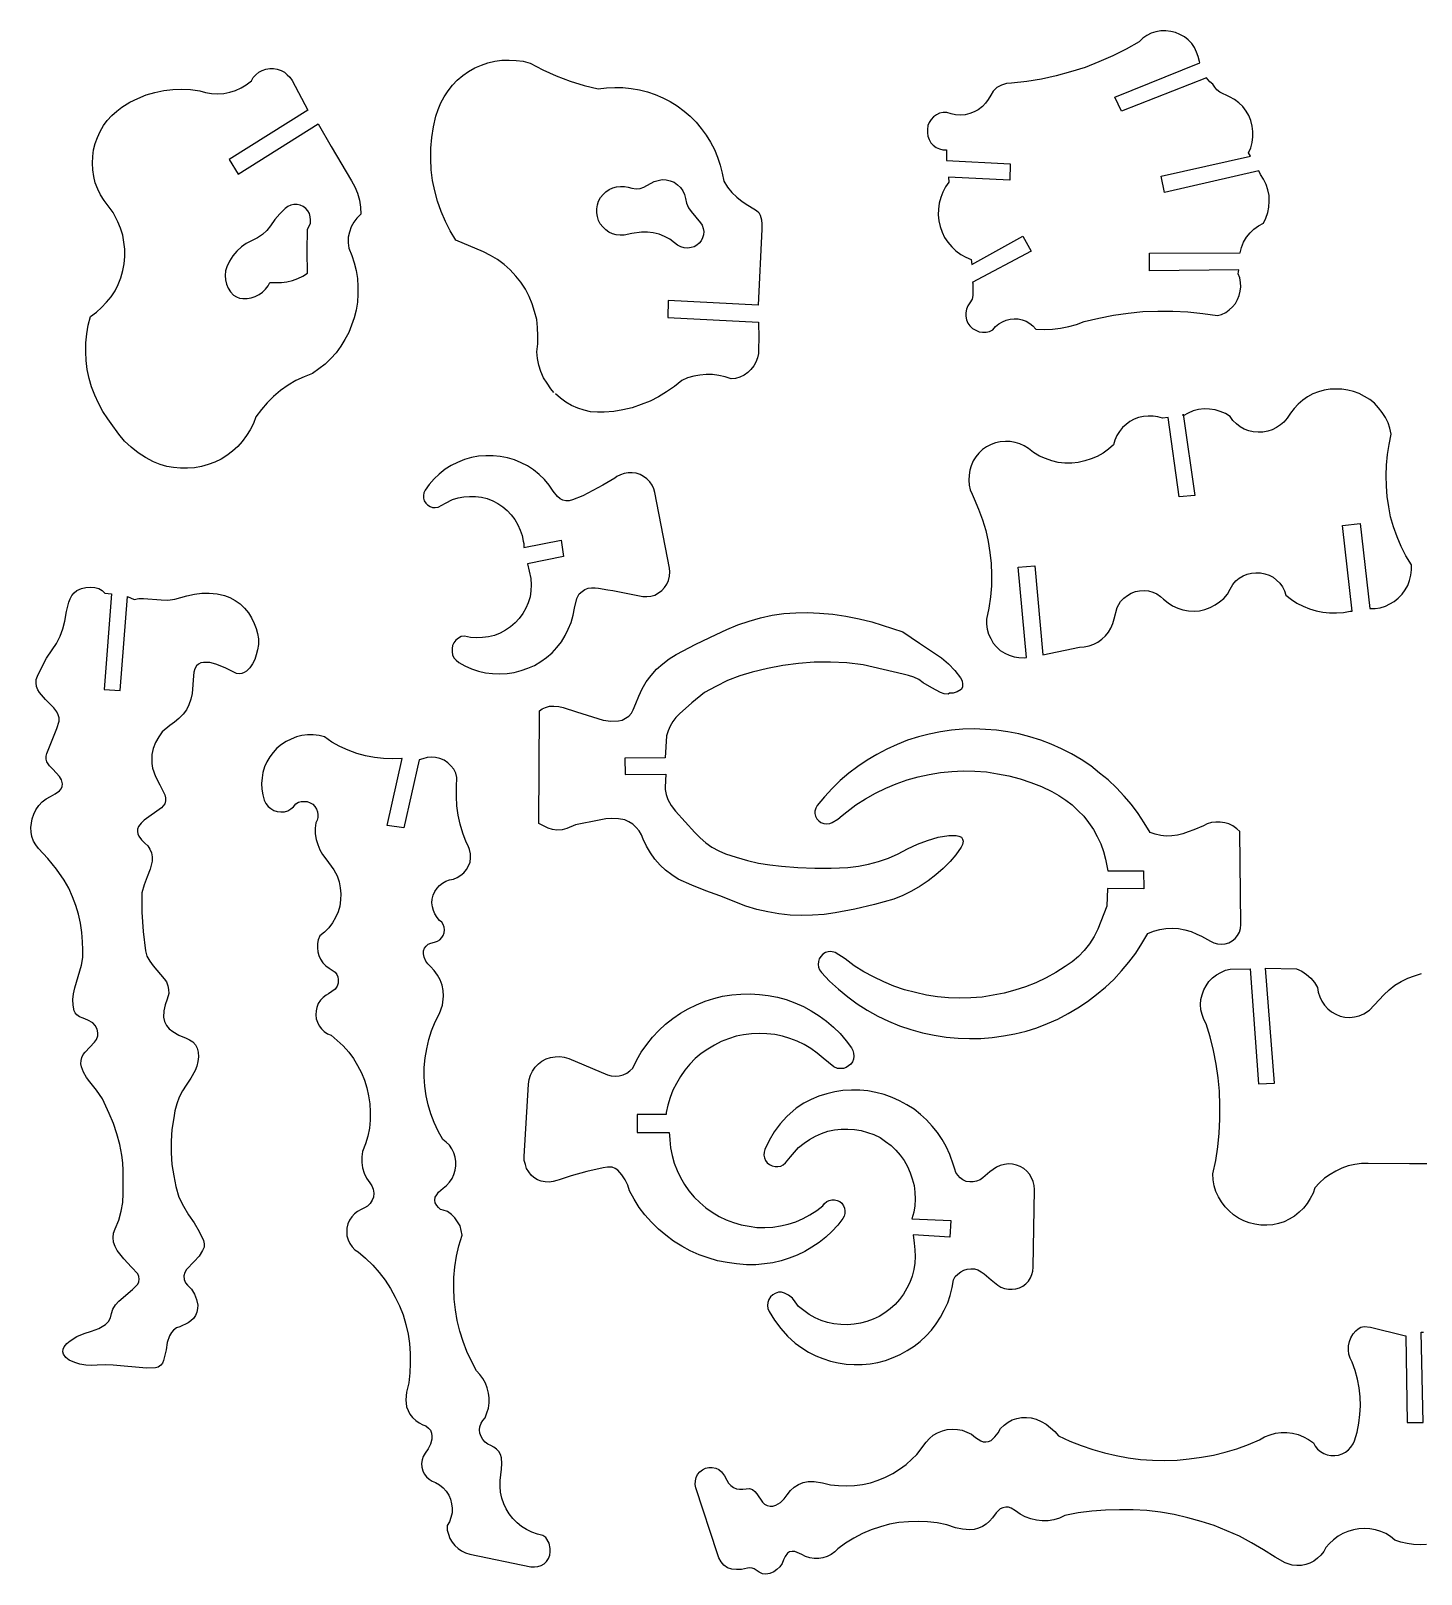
# Model space of a CAD drawing. Extents: x 0 to 500, y 0 to 298.
# Drawn here: x 0 to 267.5, y 0.6 to 297.5 of the extents above; entities that cross this region are included whole.
import ezdxf

# ---------------------------------------------------------------- set-up
doc = ezdxf.new("R2010")
doc.units = 0
doc.layers.get('0').update_dxf_attribs({"color": 1, "linetype": 'CONTINUOUS'})

msp = doc.modelspace()

# ---------------------------------------------------------------- linework, layer by layer
for points in [[(180.25, 241.28), (180.65, 240.75), (181.16, 240.28), (181.76, 239.91), (182.43, 239.64), (183.1, 239.54), (183.78, 239.54), (184.41, 239.71), (185.05, 240.01), (185.59, 240.65), (186.2, 241.15), (186.9, 241.55), (187.61, 241.86), (188.41, 242.06), (189.18, 242.12), (189.96, 242.09), (190.73, 241.92), (191.5, 241.65), (192.17, 241.25), (192.78, 240.75), (193.35, 240.14), (194.93, 240.08), (196.51, 240.11), (198.09, 240.31), (199.67, 240.65), (201.14, 241.05), (202.62, 241.59), (205.44, 242.26), (208.26, 242.83), (211.12, 243.23), (213.94, 243.5), (216.83, 243.6), (219.69, 243.6), (222.57, 243.47), (225.46, 243.17), (228.25, 242.73), (229.06, 242.96), (229.86, 243.33), (230.54, 243.84), (231.14, 244.41), (231.71, 245.08), (232.15, 245.82), (232.45, 246.59), (232.65, 247.43), (232.75, 248.27), (232.72, 249.14), (232.55, 249.98), (232.28, 250.76), (232.35, 251.56), (215.22, 251.36), (215.22, 254.72), (232.65, 254.79), (232.92, 255.86), (233.29, 256.87), (233.86, 257.81), (234.53, 258.65), (235.27, 259.39), (236.18, 260.03), (237.12, 260.53), (237.59, 261.51), (237.96, 262.58), (238.16, 263.62), (238.23, 264.73), (238.19, 265.87), (237.99, 266.91), (237.62, 267.96), (237.15, 269), (236.58, 269.9), (236.21, 270.58), (218.11, 266.41), (217.43, 269.57), (234.6, 273.4), (234.26, 274.07), (234.67, 275.04), (234.94, 276.05), (235.07, 277.13), (235.07, 278.13), (234.97, 279.21), (234.7, 280.25), (234.3, 281.22), (233.79, 282.1), (233.12, 282.97), (232.38, 283.68), (231.58, 284.31), (230.6, 284.85), (228.72, 285.73), (228.18, 286.16), (227.75, 286.67), (227.38, 287.24), (226.81, 287.71), (226.13, 288.48), (209.81, 282.1), (208.53, 284.78), (224.89, 291.34), (224.79, 291.64), (224.59, 292.58), (224.25, 293.45), (223.85, 294.29), (223.31, 295.06), (222.64, 295.77), (221.9, 296.34), (221.06, 296.81), (220.19, 297.18), (219.28, 297.42), (218.31, 297.52), (217.37, 297.52), (216.43, 297.35), (215.52, 297.05), (214.71, 296.64), (213.91, 296.1), (213.2, 295.43), (210.72, 294.02), (208.13, 292.71), (205.44, 291.57), (202.79, 290.5), (200.03, 289.62), (197.21, 288.85), (194.39, 288.24), (191.57, 287.77), (188.68, 287.47), (187.71, 287.37), (186.73, 287.04), (185.83, 286.6), (185.12, 285.93), (184.65, 285.12), (184.18, 284.31), (183.64, 283.58), (183.04, 282.94), (182.26, 282.33), (181.49, 281.93), (180.65, 281.59), (179.75, 281.39), (178.84, 281.32), (177.9, 281.36), (177.02, 281.53), (176.18, 281.83), (175.48, 281.83), (174.81, 281.66), (174.24, 281.36), (173.67, 280.96), (173.2, 280.45), (172.83, 279.88), (172.56, 279.28), (172.46, 278.57), (172.46, 277.9), (172.56, 277.23), (172.79, 276.62), (173.16, 275.98), (173.6, 275.51), (174.17, 275.11), (174.81, 274.81), (175.41, 274.64), (176.15, 274.61), (176.15, 272.59), (188.41, 271.95), (188.31, 268.8), (176.55, 269.4), (176.62, 268.43), (175.98, 267.52), (175.41, 266.51), (175.04, 265.44), (174.74, 264.36), (174.61, 263.22), (174.57, 262.11), (174.67, 260.97), (174.94, 259.86), (175.28, 258.79), (175.78, 257.78), (176.42, 256.84), (177.16, 256), (177.97, 255.22), (178.87, 254.52), (179.85, 253.98), (180.92, 253.51), (180.99, 252.6), (190.83, 258.01), (192.41, 255.12), (181.09, 249.08), (181.19, 249.04), (181.22, 246.63), (181.06, 245.89), (180.65, 245.18), (180.25, 244.64), (179.98, 243.97), (179.85, 243.3), (179.85, 242.63), (179.98, 241.92), (180.25, 241.28)], [(55.26, 279.65), (57.78, 275.24), (61.71, 268.69), (62.31, 267.49), (62.82, 266.28), (63.22, 264.93), (63.42, 263.59), (63.45, 262.28), (62.71, 261.51), (62.11, 260.7), (61.64, 259.79), (61.3, 258.79), (61.07, 257.81), (61.07, 256.77), (61.14, 255.73), (61.74, 254.32), (62.21, 252.87), (62.55, 251.4), (62.82, 249.88), (62.92, 248.37), (62.92, 246.86), (62.82, 245.32), (62.55, 243.8), (62.18, 242.33), (61.71, 240.91), (61.14, 239.47), (60.4, 238.16), (59.62, 236.85), (58.72, 235.61), (57.68, 234.5), (56.6, 233.42), (55.39, 232.48), (54.18, 231.58), (52.57, 230.97), (50.99, 230.23), (49.48, 229.33), (48, 228.32), (46.69, 227.21), (45.45, 225.97), (44.34, 224.66), (43.3, 223.25), (42.83, 222), (42.19, 220.76), (41.48, 219.65), (40.68, 218.54), (39.81, 217.57), (38.76, 216.66), (37.72, 215.86), (36.58, 215.15), (35.37, 214.55), (34.09, 214.08), (32.82, 213.71), (31.47, 213.47), (30.13, 213.37), (28.79, 213.37), (27.44, 213.5), (26.13, 213.74), (24.86, 214.11), (23.61, 214.61), (22.07, 215.42), (20.66, 216.33), (19.28, 217.43), (18.04, 218.61), (16.93, 219.92), (15.42, 222), (14.81, 222.91), (13.84, 224.32), (13.03, 225.87), (12.33, 227.41), (11.66, 229.02), (11.19, 230.67), (10.85, 232.35), (10.61, 234.1), (10.55, 235.78), (10.58, 237.49), (10.75, 239.24), (11.02, 240.91), (11.45, 242.59), (12.6, 243.4), (13.6, 244.27), (14.58, 245.32), (15.42, 246.36), (16.19, 247.53), (16.8, 248.74), (17.33, 250.02), (17.7, 251.4), (17.97, 252.71), (18.07, 254.12), (18.07, 255.49), (17.9, 256.84), (17.67, 258.21), (17.27, 259.56), (16.76, 260.8), (15.82, 262.55), (14.88, 263.86), (14.11, 264.87), (13.4, 265.97), (12.87, 267.08), (12.4, 268.29), (12.09, 269.5), (11.89, 270.78), (11.86, 272.05), (11.89, 273.33), (12.06, 274.61), (12.36, 275.82), (12.8, 277.03), (13.3, 278.17), (13.97, 279.28), (14.71, 280.28), (15.55, 281.26), (16.53, 282.1), (17.5, 282.84), (19.05, 283.78), (20.59, 284.52), (22.17, 285.19), (23.85, 285.69), (25.56, 286.06), (27.28, 286.26), (29.06, 286.3), (30.74, 286.23), (32.48, 285.99), (33.62, 285.66), (34.77, 285.46), (35.94, 285.42), (37.12, 285.49), (38.29, 285.73), (39.37, 286.06), (40.48, 286.57), (41.45, 287.14), (42.43, 287.91), (42.79, 288.55), (43.3, 289.08), (43.87, 289.55), (44.51, 289.89), (45.21, 290.13), (45.95, 290.26), (46.69, 290.26), (47.4, 290.13), (48.14, 289.92), (48.77, 289.59), (49.31, 289.08), (49.82, 288.58), (50.25, 287.98), (53.28, 282.23), (38.16, 272.76), (39.91, 269.97), (55.26, 279.65)], [(128.82, 260.6), (129.16, 260.13), (129.36, 259.52), (129.43, 258.92), (129.39, 258.28), (129.22, 257.71), (128.92, 257.14), (128.59, 256.67), (128.12, 256.27), (127.58, 256), (127.01, 255.83), (126.37, 255.73), (125.66, 255.8), (125.03, 256), (124.39, 256.3), (123.85, 256.74), (122.94, 257.44), (121.9, 257.98), (120.86, 258.38), (119.72, 258.68), (118.61, 258.79), (117.47, 258.79), (115.62, 258.52), (114.11, 258.21), (113.37, 258.21), (112.6, 258.28), (111.86, 258.48), (111.19, 258.82), (110.58, 259.22), (110.04, 259.79), (109.54, 260.4), (109.2, 261.04), (109, 261.81), (108.87, 262.51), (108.87, 263.29), (109, 264.03), (109.2, 264.76), (109.57, 265.44), (110.08, 266.04), (110.62, 266.58), (111.22, 266.98), (111.93, 267.32), (112.66, 267.52), (113.4, 267.59), (114.21, 267.59), (114.91, 267.42), (115.62, 267.25), (116.43, 267.15), (117.2, 267.22), (117.94, 267.45), (119.92, 268.53), (120.69, 268.76), (121.47, 268.9), (122.24, 268.86), (123.01, 268.69), (123.75, 268.39), (124.39, 267.92), (124.99, 267.38), (125.43, 266.75), (125.73, 266.04), (125.93, 265.27), (126.13, 264.36), (126.5, 263.49), (127.04, 262.75), (128.82, 260.6)], [(45.99, 249.14), (47.09, 249.08), (48.2, 249.08), (49.24, 249.25), (50.35, 249.48), (51.36, 249.85), (52.33, 250.32), (53.24, 250.89), (53.17, 255.16), (53.24, 259.39), (53.54, 259.96), (53.78, 260.53), (53.81, 261.14), (53.75, 261.77), (53.58, 262.38), (53.28, 262.88), (52.87, 263.35), (52.4, 263.76), (51.8, 263.99), (51.23, 264.13), (50.62, 264.13), (49.98, 263.99), (49.41, 263.76), (48.91, 263.35), (47.87, 262.35), (46.93, 261.2), (46.12, 259.99), (45.38, 259.09), (44.54, 258.32), (43.57, 257.68), (42.56, 257.17), (41.45, 256.64), (40.51, 255.96), (39.64, 255.12), (38.83, 254.22), (38.19, 253.24), (37.69, 252.13), (37.45, 251.33), (37.39, 250.45), (37.45, 249.65), (37.62, 248.81), (37.96, 248.04), (38.43, 247.33), (38.97, 246.69), (39.54, 246.32), (40.14, 246.09), (40.78, 246.02), (41.59, 246.02), (42.39, 246.16), (43.16, 246.39), (43.9, 246.79), (44.58, 247.26), (45.15, 247.8), (45.62, 248.47), (45.99, 249.14)], [(264.87, 190.83), (265.23, 191.8), (265.44, 192.78), (265.57, 193.82), (265.57, 194.79), (264.5, 196.51), (263.62, 198.32), (262.82, 200.17), (262.14, 202.08), (261.57, 204.03), (261.24, 205.95), (260.94, 207.93), (260.77, 209.94), (260.7, 211.96), (260.77, 213.97), (260.97, 215.99), (261.3, 217.97), (261.67, 219.95), (261.41, 221.1), (261.1, 222.14), (260.6, 223.15), (259.96, 224.12), (259.26, 225.03), (258.45, 225.87), (257.58, 226.57), (256.57, 227.18), (255.56, 227.75), (254.45, 228.15), (253.38, 228.42), (252.2, 228.59), (251.09, 228.62), (249.92, 228.59), (248.81, 228.39), (247.7, 228.08), (246.63, 227.68), (245.58, 227.11), (244.68, 226.47), (243.77, 225.73), (243, 224.89), (242.29, 223.99), (241.65, 223.01), (241.05, 222.27), (240.41, 221.7), (239.6, 221.2), (238.8, 220.76), (237.96, 220.49), (237.02, 220.32), (236.11, 220.29), (235.17, 220.36), (234.3, 220.56), (233.42, 220.89), (232.65, 221.36), (231.91, 221.9), (231.24, 222.54), (230.7, 223.31), (229.8, 223.88), (228.82, 224.29), (227.81, 224.59), (226.74, 224.76), (225.7, 224.79), (224.62, 224.69), (223.62, 224.42), (222.61, 223.99), (221.7, 223.48), (221.7, 223.75), (223.92, 208.16), (220.89, 207.89), (218.78, 223.11), (217.7, 222.98), (216.83, 223.25), (215.89, 223.41), (214.95, 223.41), (214.01, 223.35), (213.1, 223.11), (212.23, 222.81), (211.42, 222.37), (210.68, 221.8), (209.98, 221.2), (209.41, 220.42), (208.9, 219.65), (208.53, 218.78), (208.26, 217.87), (207.29, 217.07), (206.28, 216.26), (205.14, 215.65), (204, 215.18), (202.76, 214.78), (201.48, 214.51), (200.24, 214.38), (198.93, 214.38), (197.65, 214.51), (196.41, 214.81), (195.16, 215.22), (194.06, 215.72), (192.91, 216.39), (191.91, 217.17), (191.1, 217.67), (190.23, 218.07), (189.35, 218.34), (188.41, 218.51), (187.47, 218.54), (186.5, 218.48), (185.59, 218.27), (184.72, 217.94), (183.84, 217.5), (183.1, 216.96), (182.37, 216.29), (181.79, 215.55), (181.29, 214.78), (180.89, 213.87), (180.62, 213), (180.48, 212.03), (180.45, 211.09), (180.52, 210.11), (180.72, 209.24), (181.09, 208.37), (181.49, 207.49), (182.33, 205.51), (183.07, 203.46), (183.68, 201.38), (184.15, 199.3), (184.45, 197.18), (184.72, 195.03), (184.78, 192.91), (184.78, 190.76), (184.58, 188.61), (184.28, 186.46), (183.84, 184.35), (183.84, 183.41), (183.94, 182.43), (184.21, 181.46), (184.65, 180.62), (185.15, 179.75), (185.76, 179.01), (186.5, 178.33), (187.34, 177.8), (188.21, 177.39), (189.15, 177.09), (190.06, 176.96), (191.07, 176.92), (191.54, 176.96), (189.96, 194.36), (193.11, 194.63), (194.66, 177.46), (201.75, 178.97), (202.65, 179.01), (203.56, 179.21), (204.47, 179.51), (205.27, 179.95), (206.05, 180.48), (206.72, 181.16), (207.29, 181.86), (207.76, 182.63), (208.16, 183.54), (208.4, 184.41), (209, 186.56), (209.64, 187.77), (210.28, 188.38), (210.95, 188.92), (211.66, 189.35), (212.5, 189.65), (213.3, 189.82), (214.14, 189.86), (215.02, 189.79), (215.82, 189.55), (216.6, 189.22), (217.3, 188.71), (217.91, 188.18), (218.78, 187.47), (219.65, 186.9), (220.63, 186.46), (221.63, 186.13), (222.67, 185.96), (223.78, 185.89), (224.79, 185.96), (225.87, 186.2), (226.84, 186.56), (227.81, 187.07), (228.69, 187.67), (229.49, 188.34), (230.17, 189.18), (230.74, 190.09), (231.21, 191.03), (231.78, 191.7), (232.45, 192.24), (233.19, 192.68), (234, 192.98), (234.8, 193.22), (235.67, 193.28), (236.55, 193.28), (237.39, 193.08), (238.19, 192.81), (238.97, 192.41), (239.64, 191.87), (240.28, 191.27), (240.75, 190.56), (241.15, 189.82), (241.42, 188.95), (242.49, 188.14), (243.57, 187.44), (244.78, 186.83), (245.95, 186.33), (247.23, 185.96), (248.51, 185.69), (249.85, 185.56), (251.19, 185.56), (252.5, 185.62), (253.81, 185.86), (254.18, 185.89), (252.34, 202.39), (255.73, 202.76), (257.58, 186.4), (258.58, 186.4), (259.59, 186.53), (260.57, 186.83), (261.41, 187.27), (262.28, 187.74), (263.05, 188.38), (263.79, 189.15), (264.36, 189.96), (264.87, 190.83)], [(75.51, 207.59), (75.65, 207.12), (75.98, 206.69), (76.32, 206.32), (76.79, 206.01), (77.26, 205.85), (77.8, 205.85), (78.33, 205.91), (79.78, 206.69), (81.09, 207.36), (82.2, 207.69), (83.27, 207.89), (84.41, 207.96), (85.56, 207.96), (86.7, 207.79), (87.77, 207.53), (88.85, 207.12), (89.86, 206.62), (90.8, 205.95), (91.64, 205.24), (92.41, 204.44), (93.11, 203.49), (93.69, 202.52), (94.16, 201.48), (94.49, 200.44), (94.73, 199.33), (94.83, 198.93), (94.86, 198.15), (102.02, 199.56), (102.49, 196.41), (95.53, 194.96), (96.17, 192.14), (96.27, 190.93), (96.2, 189.79), (96.04, 188.61), (95.7, 187.51), (95.23, 186.43), (94.66, 185.42), (93.95, 184.45), (93.18, 183.61), (92.27, 182.87), (91.3, 182.2), (90.26, 181.66), (89.18, 181.22), (88.04, 180.95), (86.9, 180.79), (85.72, 180.75), (84.58, 180.85), (83.41, 181.09), (82.8, 180.99), (82.26, 180.72), (81.76, 180.28), (81.39, 179.81), (81.12, 179.28), (81.02, 178.67), (81.02, 178.03), (81.12, 177.46), (81.39, 176.92), (81.79, 176.45), (82.3, 176.02), (83.47, 175.38), (84.78, 174.81), (86.09, 174.37), (87.44, 174.04), (88.81, 173.87), (90.19, 173.8), (91.6, 173.87), (92.98, 174.07), (94.32, 174.44), (95.63, 174.91), (96.88, 175.45), (98.09, 176.18), (99.19, 176.99), (100.27, 177.9), (101.21, 178.91), (102.05, 180.01), (102.79, 181.19), (103.39, 182.43), (103.93, 183.71), (104.33, 185.09), (104.57, 186.43), (105.04, 188.34), (105.51, 189.25), (106.05, 189.69), (106.58, 190.06), (107.19, 190.29), (107.86, 190.39), (108.53, 190.39), (109.17, 190.29), (110.98, 189.96), (111.93, 189.86), (117.7, 188.68), (118.51, 188.68), (119.28, 188.75), (120.02, 188.98), (120.76, 189.39), (121.36, 189.86), (121.9, 190.43), (122.34, 191.07), (122.64, 191.8), (122.84, 192.61), (122.91, 193.42), (122.84, 194.16), (120.05, 208.7), (119.85, 209.44), (119.52, 210.15), (119.08, 210.78), (118.51, 211.35), (117.87, 211.79), (117.2, 212.16), (116.46, 212.4), (115.69, 212.5), (114.88, 212.5), (114.11, 212.36), (113.4, 212.09), (112.73, 211.76), (112.33, 211.49), (110.04, 210.11), (108.13, 209.07), (106.18, 208.1), (104.17, 207.29), (103.56, 207.12), (102.92, 207.09), (102.32, 207.22), (101.81, 207.49), (101.31, 207.93), (100.5, 209), (99.7, 210.11), (98.79, 211.22), (97.78, 212.16), (96.71, 213.07), (95.53, 213.81), (94.29, 214.45), (93.01, 215.02), (91.67, 215.39), (90.29, 215.65), (88.92, 215.79), (87.5, 215.79), (86.09, 215.72), (84.75, 215.45), (83.41, 215.08), (82.06, 214.51), (80.85, 213.91), (79.68, 213.17), (78.57, 212.26), (77.56, 211.32), (76.65, 210.25), (75.85, 209.17), (75.58, 208.67), (75.51, 208.13), (75.51, 207.59)], [(42.96, 183.54), (43.37, 182.57), (43.6, 181.56), (43.8, 180.55), (43.8, 179.48), (43.6, 178.47), (43.37, 177.46), (43.06, 176.59), (42.66, 175.75), (42.12, 175.01), (41.48, 174.37), (41.05, 174.07), (40.58, 173.87), (40.07, 173.83), (39.57, 173.9), (39.07, 174.17), (37.39, 174.98), (35.61, 175.68), (34.43, 176.02), (33.22, 176.02), (32.72, 175.92), (32.25, 175.68), (31.84, 175.38), (31.54, 174.81), (31.34, 174.17), (31.31, 173.46), (31, 170.04), (30.77, 168.93), (30.4, 167.89), (29.93, 166.91), (29.29, 166.04), (28.49, 165.23), (27.65, 164.56), (26.74, 163.89), (25.29, 162.65), (24.59, 161.71), (23.95, 160.6), (23.51, 159.49), (23.28, 158.28), (23.28, 157.47), (23.24, 156.57), (23.38, 155.66), (23.98, 154.05), (24.82, 152.5), (25.76, 150.52), (25.87, 149.95), (25.87, 149.38), (25.76, 148.81), (25.16, 148.04), (21.77, 145.68), (21.2, 145.11), (20.69, 144.44), (20.52, 143.97), (20.49, 143.53), (20.59, 143.06), (20.79, 142.63), (21.3, 141.89), (21.9, 141.25), (22.47, 140.75), (22.91, 140.11), (23.21, 139.37), (23.35, 138.6), (23.35, 137.79), (22.98, 136.28), (22.37, 134.8), (21.77, 133.26), (21.36, 131.68), (21.36, 127.95), (21.6, 124.25), (22.04, 120.52), (22.34, 119.52), (22.88, 118.54), (23.51, 117.67), (25.63, 115.15), (26.07, 114.55), (26.34, 113.84), (26.5, 113.1), (26.54, 112.36), (26.23, 111.25), (25.83, 110.15), (25.6, 108.97), (25.53, 107.79), (25.73, 106.95), (26.1, 106.21), (26.6, 105.54), (27.31, 105.04), (28.49, 104.3), (29.86, 103.73), (30.5, 103.43), (31.17, 103.02), (31.64, 102.45), (32.01, 101.81), (32.21, 101.08), (32.25, 100.17), (32.15, 99.23), (31.91, 98.35), (31.58, 97.51), (30.8, 96.07), (29.86, 94.73), (29.16, 93.58), (28.52, 92.38), (28.05, 91.1), (27.71, 89.79), (27.48, 88.41), (27.14, 86.19), (26.97, 83.94), (26.97, 81.69), (27.14, 79.44), (27.48, 77.29), (27.91, 75.21), (28.49, 73.13), (29.36, 71.41), (30.33, 69.77), (31.41, 68.19), (32.38, 66.54), (33.22, 64.83), (33.32, 64.19), (33.32, 63.55), (33.05, 62.92), (32.35, 61.81), (31.41, 60.8), (29.93, 59.25), (29.59, 58.65), (29.43, 58.01), (29.46, 57.34), (29.76, 56.7), (30.16, 56.23), (30.87, 55.43), (31.47, 54.48), (31.88, 53.48), (32.11, 52.4), (32.08, 51.73), (31.95, 51.06), (31.68, 50.39), (31.31, 49.82), (30.77, 49.35), (30.23, 48.98), (28.65, 48.24), (28.01, 48), (27.44, 47.6), (27.04, 47.09), (26.67, 46.49), (26.23, 45.18), (26, 43.8), (25.53, 41.75), (25.33, 41.25), (24.99, 40.81), (24.49, 40.48), (23.95, 40.31), (22.24, 40.24), (15.82, 40.85), (14.28, 40.91), (12.73, 40.81), (11.62, 40.78), (10.55, 40.85), (9.44, 41.01), (8.43, 41.35), (7.39, 41.79), (6.75, 42.32), (6.28, 42.93), (6.18, 43.43), (6.21, 43.9), (6.42, 44.37), (6.92, 45.01), (7.56, 45.52), (8.87, 46.32), (10.28, 46.93), (11.69, 47.36), (13.1, 47.9), (14.38, 48.67), (14.91, 49.24), (15.32, 49.95), (15.52, 50.76), (15.79, 51.63), (16.29, 52.47), (16.93, 53.17), (19.55, 55.39), (20.56, 56.4), (20.79, 56.9), (20.83, 57.41), (20.76, 57.91), (20.56, 58.38), (19.38, 59.72), (17.9, 61.27), (16.59, 62.92), (16.19, 63.69), (15.92, 64.49), (15.82, 65.37), (15.92, 66.24), (16.19, 67.05), (16.9, 68.76), (17.37, 70.44), (17.67, 72.12), (17.77, 73.83), (17.74, 75.55), (17.74, 78.27), (17.67, 79.75), (17.47, 81.22), (17.1, 83.27), (16.56, 85.32), (15.89, 87.3), (15.05, 89.25), (13.77, 92.04), (12.63, 93.72), (11.35, 95.33), (10.68, 96.2), (10.14, 97.18), (9.74, 98.22), (9.61, 98.82), (9.67, 99.43), (9.81, 100.03), (10.08, 100.57), (10.45, 101.04), (12.26, 102.99), (12.63, 103.49), (12.87, 104.17), (12.9, 104.77), (12.73, 105.48), (12.36, 106.15), (11.89, 106.69), (10.98, 107.22), (10.04, 107.59), (9.37, 107.86), (8.83, 108.23), (8.5, 108.6), (8.33, 109), (8.13, 110.08), (8.1, 111.19), (8.2, 112.29), (8.43, 113.4), (9.77, 117.77), (9.98, 119.28), (10.01, 120.76), (9.91, 122.3), (9.81, 124.09), (9.54, 125.87), (9.14, 127.58), (8.67, 129.26), (8.03, 130.94), (7.29, 132.58), (6.42, 134.13), (4.9, 136.28), (3.29, 138.29), (1.48, 140.21), (0.94, 140.91), (0.5, 141.65), (0.2, 142.53), (0.03, 143.37), (0, 144.24), (0.1, 145.11), (0.27, 145.95), (0.57, 146.83), (0.97, 147.67), (1.55, 148.47), (2.18, 149.18), (2.96, 149.78), (3.8, 150.25), (4.67, 150.76), (5.48, 151.33), (5.81, 151.7), (6.05, 152.17), (6.08, 152.67), (5.91, 153.44), (5.54, 154.08), (4.2, 155.49), (3.56, 156.13), (3.06, 156.9), (2.96, 157.44), (2.96, 157.98), (3.06, 158.52), (5.01, 163.32), (5.44, 164.7), (5.44, 165.34), (5.27, 165.97), (5.01, 166.51), (4.4, 167.28), (4.1, 167.62), (2.82, 168.86), (1.68, 170.21), (1.34, 170.78), (1.07, 171.38), (1.01, 172.09), (1.04, 172.73), (1.28, 173.36), (2.08, 175.14), (2.99, 176.82), (4.1, 178.44), (4.9, 179.68), (5.64, 181.06), (6.18, 182.5), (6.55, 183.98), (6.85, 185.79), (7.29, 187.61), (7.56, 188.28), (7.89, 188.88), (8.33, 189.42), (8.87, 189.89), (9.71, 190.23), (10.55, 190.43), (11.42, 190.49), (12.33, 190.43), (13.07, 190.26), (13.71, 189.89), (14.24, 189.35), (15.52, 189.25), (14.07, 170.81), (17.2, 170.64), (18.58, 188.71), (19.89, 188.11), (20.79, 188.34), (21.67, 188.34), (25.06, 188.04), (26.37, 187.98), (27.68, 188.18), (30.03, 188.82), (31.47, 189.15), (32.89, 189.32), (34.33, 189.32), (35.81, 189.22), (37.22, 188.92), (38.29, 188.51), (39.3, 187.94), (40.28, 187.27), (41.08, 186.43), (41.85, 185.56), (42.46, 184.58), (42.96, 183.54)], [(176.69, 170.11), (176.45, 169.94), (175.71, 170), (175.01, 170.24), (173.33, 171.11), (171.68, 172.12), (170.81, 172.73), (169.87, 173.2), (168.83, 173.53), (167.82, 173.77), (160.13, 175.58), (157, 175.92), (153.85, 176.08), (150.69, 176.08), (147.67, 175.82), (144.68, 175.41), (141.69, 174.87), (138.73, 174.17), (136.38, 173.43), (134.03, 172.52), (131.78, 171.42), (129.59, 170.21), (127.18, 168.26), (124.79, 166.14), (124.09, 165.4), (123.51, 164.63), (123.01, 163.79), (122.61, 162.85), (122.3, 161.91), (122.04, 157.64), (114.28, 157.61), (114.31, 154.45), (122.14, 154.52), (122, 152), (122.04, 151.6), (122.2, 150.59), (122.51, 149.65), (123.18, 148.47), (123.98, 147.43), (127.75, 143.3), (128.75, 142.29), (129.86, 141.32), (131.01, 140.51), (132.32, 139.81), (133.63, 139.23), (135.71, 138.53), (137.86, 137.89), (140.01, 137.42), (142.19, 137.09), (144.41, 136.85), (147.57, 136.58), (150.79, 136.45), (153.95, 136.45), (157.17, 136.58), (159.19, 136.82), (161.17, 137.19), (163.08, 137.72), (165, 138.4), (166.85, 139.2), (168.63, 140.18), (170.54, 141.08), (172.52, 141.79), (174.54, 142.39), (176.62, 142.76), (178.03, 142.76), (178.54, 142.63), (179.01, 142.39), (179.24, 142.02), (179.34, 141.65), (179.24, 141.02), (178.97, 140.48), (177.97, 139), (176.82, 137.72), (175.48, 136.41), (174.1, 135.17), (172.59, 134.03), (171.05, 132.99), (169.43, 132.05), (167.75, 131.21), (166.04, 130.5), (162.28, 129.46), (158.52, 128.55), (154.75, 127.88), (152.6, 127.55), (150.39, 127.38), (148.24, 127.34), (146.05, 127.41), (143.9, 127.65), (141.75, 128.02), (139.64, 128.52), (137.56, 129.12), (132.55, 131.14), (129.83, 132.08), (127.18, 133.15), (124.52, 134.36), (123.28, 135.14), (122.07, 136.04), (121.03, 137.05), (120.02, 138.19), (119.18, 139.37), (118.44, 140.68), (117.8, 142.02), (117.5, 142.86), (117.03, 143.64), (116.46, 144.27), (115.79, 144.91), (115.05, 145.38), (114.24, 145.72), (113.03, 145.95), (111.79, 145.99), (110.58, 145.92), (109.34, 145.68), (104.8, 144.78), (103.12, 144.07), (102.18, 143.8), (101.18, 143.74), (100.34, 143.87), (99.53, 144.14), (97.72, 145.05), (97.85, 166.68), (98.39, 167.12), (99.03, 167.38), (99.77, 167.59), (100.61, 167.62), (101.55, 167.55), (102.39, 167.38), (104.94, 166.51), (110.11, 164.93), (111.56, 164.73), (113.03, 164.76), (113.74, 164.93), (114.41, 165.27), (115.02, 165.7), (115.52, 166.28), (115.89, 166.91), (116.39, 168.09), (116.93, 169.53), (117.6, 170.94), (118.37, 172.29), (119.35, 173.53), (120.36, 174.74), (121.57, 175.78), (122.81, 176.72), (124.12, 177.56), (127.95, 179.54), (131.84, 181.39), (133.89, 182.37), (136.01, 183.24), (138.16, 183.98), (140.34, 184.58), (142.59, 185.09), (144.84, 185.42), (147.13, 185.59), (149.38, 185.62), (151.7, 185.52), (154.25, 185.32), (156.77, 184.95), (159.32, 184.41), (161.81, 183.81), (167.75, 181.9), (170.98, 179.71), (173.09, 178.33), (175.18, 176.89), (176.55, 175.75), (177.76, 174.47), (178.84, 173.06), (179.14, 172.49), (179.24, 171.82), (179.21, 171.28), (178.94, 170.81), (178.17, 170.34), (177.43, 170.14), (176.69, 170.11)], [(50.05, 161.27), (49.11, 160.83), (48.2, 160.23), (47.33, 159.56), (46.62, 158.72), (45.95, 157.88), (45.38, 156.9), (44.94, 155.93), (44.64, 154.85), (44.47, 153.81), (44.37, 152.7), (44.44, 151.63), (44.61, 150.56), (44.91, 149.51), (45.21, 148.88), (45.62, 148.3), (46.15, 147.9), (46.73, 147.53), (47.4, 147.36), (48.07, 147.26), (48.77, 147.3), (49.41, 147.5), (49.98, 147.83), (50.55, 148.27), (50.96, 148.81), (51.46, 149.11), (52.03, 149.28), (52.64, 149.28), (53.17, 149.24), (53.71, 149.04), (54.22, 148.74), (54.65, 148.3), (54.95, 147.8), (55.16, 147.26), (55.22, 146.73), (55.22, 146.22), (55.06, 145.65), (54.79, 145.15), (54.72, 144.11), (54.72, 143.06), (54.89, 141.99), (55.19, 140.98), (55.59, 139.97), (56.1, 139.07), (56.74, 138.23), (58.28, 136.11), (58.92, 134.94), (59.29, 133.83), (59.52, 132.65), (59.62, 131.48), (59.59, 130.33), (59.42, 129.12), (59.09, 128.02), (58.62, 126.94), (58.01, 125.93), (57.34, 124.96), (56.5, 124.15), (55.59, 123.41), (55.29, 122.67), (55.12, 121.94), (55.12, 121.13), (55.19, 120.32), (55.39, 119.62), (55.73, 118.91), (56.16, 118.24), (56.74, 117.67), (57.37, 117.23), (58.52, 116.43), (58.89, 116.02), (59.05, 115.52), (59.12, 115.02), (59.12, 114.34), (58.92, 113.74), (58.55, 113.2), (57.27, 112.29), (56.8, 111.99), (56.2, 111.56), (55.69, 111.02), (55.29, 110.38), (55.02, 109.67), (54.89, 108.97), (54.82, 108.23), (54.89, 107.46), (55.12, 106.79), (55.43, 106.11), (55.9, 105.51), (56.43, 105.01), (57.04, 104.6), (57.74, 104.3), (58.95, 103.29), (60.06, 102.25), (61.14, 101.04), (62.04, 99.83), (62.85, 98.49), (63.59, 97.08), (64.16, 95.67), (64.63, 94.16), (64.97, 92.64), (65.23, 91.1), (65.3, 89.55), (65.3, 87.97), (65.13, 86.43), (64.8, 84.92), (64.36, 83.41), (63.82, 81.93), (63.69, 80.92), (63.69, 79.81), (63.82, 78.8), (64.13, 77.76), (64.56, 76.82), (65.2, 75.92), (65.6, 75.31), (65.84, 74.67), (65.97, 73.9), (65.94, 73.16), (65.64, 72.56), (65.27, 71.95), (64.73, 71.45), (64.16, 71.08), (63.55, 70.78), (62.85, 70.41), (62.24, 69.97), (61.74, 69.37), (61.3, 68.73), (61, 68.02), (60.8, 67.22), (60.77, 66.48), (60.8, 65.7), (61.03, 64.93), (61.37, 64.26), (61.81, 63.62), (62.34, 63.05), (62.98, 62.61), (64.39, 61.4), (65.77, 60.06), (67.01, 58.65), (68.16, 57.17), (69.2, 55.59), (70.1, 53.91), (70.91, 52.23), (71.62, 50.49), (72.12, 48.67), (72.56, 46.83), (72.83, 44.98), (72.96, 43.1), (72.99, 41.18), (72.93, 39.34), (72.69, 37.45), (72.29, 35.64), (72.15, 34.16), (72.29, 32.85), (72.56, 32.11), (72.93, 31.41), (73.43, 30.74), (74.07, 30.2), (74.71, 29.73), (75.41, 29.39), (75.98, 29.16), (76.49, 28.75), (76.86, 28.32), (77.09, 27.78), (77.16, 27.18), (77.13, 26.57), (76.86, 25.66), (76.42, 24.72), (75.88, 23.88), (75.48, 23.28), (75.28, 22.61), (75.18, 21.93), (75.21, 21.23), (75.38, 20.52), (75.65, 19.92), (76.12, 19.35), (76.62, 18.88), (77.19, 18.54), (77.86, 18.24), (78.64, 17.8), (79.34, 17.23), (79.88, 16.63), (80.42, 15.85), (80.75, 15.05), (80.95, 14.18), (81.06, 13.3), (81.02, 12.43), (80.82, 11.56), (80.52, 10.72), (80.08, 9.98), (80.11, 9.1), (80.32, 8.3), (80.62, 7.52), (81.02, 6.79), (81.56, 6.15), (82.2, 5.58), (82.87, 5.11), (83.64, 4.74), (84.45, 4.5), (96.2, 2.05), (96.88, 2.02), (97.55, 2.08), (98.15, 2.28), (98.72, 2.65), (99.19, 3.09), (99.6, 3.66), (99.83, 4.27), (99.93, 4.9), (99.93, 5.58), (99.7, 6.58), (99.09, 7.69), (98.52, 8.06), (97.45, 8.33), (96.37, 8.7), (95.36, 9.2), (94.39, 9.77), (93.52, 10.51), (92.71, 11.32), (92.04, 12.23), (91.43, 13.17), (90.96, 14.18), (90.6, 15.28), (90.36, 16.39), (90.26, 17.5), (90.26, 18.64), (90.39, 19.75), (90.53, 20.86), (90.6, 21.93), (90.53, 23.04), (90.33, 23.65), (90.02, 24.22), (89.59, 24.69), (89.08, 25.09), (88.48, 25.36), (87.91, 25.63), (87.37, 26.03), (86.93, 26.54), (86.63, 27.11), (86.4, 27.75), (86.33, 28.38), (86.36, 28.99), (86.63, 29.66), (86.97, 30.2), (87.4, 30.7), (87.74, 31.64), (88.01, 32.55), (88.14, 33.56), (88.14, 34.53), (88.04, 35.47), (87.81, 36.48), (87.44, 37.39), (86.97, 38.26), (86.36, 39.03), (85.72, 39.74), (84.75, 41.59), (83.88, 43.47), (83.14, 45.42), (82.53, 47.4), (82, 49.45), (81.66, 51.46), (81.42, 53.54), (81.36, 55.63), (81.39, 57.68), (81.56, 59.76), (81.89, 61.81), (82.33, 63.82), (82.94, 65.84), (82.8, 66.75), (82.57, 67.62), (82.1, 68.42), (81.59, 69.16), (80.95, 69.84), (80.18, 70.37), (79.31, 70.68), (78.8, 70.81), (78.4, 71.15), (78.07, 71.55), (77.8, 72.05), (77.73, 72.56), (77.8, 73.13), (78.07, 73.63), (78.44, 74.14), (79.31, 74.87), (79.98, 75.38), (80.55, 76.02), (81.02, 76.76), (81.36, 77.49), (81.63, 78.33), (81.73, 79.17), (81.73, 80.01), (81.63, 80.85), (81.36, 81.66), (80.99, 82.43), (80.52, 83.14), (79.88, 83.74), (79.24, 84.28), (78.37, 85.86), (77.56, 87.5), (76.96, 89.18), (76.42, 90.93), (76.05, 92.68), (75.81, 94.49), (75.65, 96.31), (75.65, 98.12), (75.85, 99.93), (76.15, 101.71), (76.55, 103.46), (77.09, 105.17), (77.76, 106.89), (78.6, 108.5), (79.21, 110.08), (79.41, 111.82), (79.34, 112.9), (79.14, 113.91), (78.77, 114.95), (78.23, 115.86), (77.6, 116.73), (76.86, 117.5), (76.35, 118.01), (75.95, 118.58), (75.65, 119.32), (75.51, 119.99), (75.55, 120.52), (75.71, 121.03), (76.05, 121.47), (76.45, 121.8), (76.92, 122), (77.66, 122.24), (78.2, 122.41), (78.67, 122.64), (79.04, 123.08), (79.34, 123.51), (79.51, 124.02), (79.58, 124.56), (79.54, 125.09), (79.34, 125.63), (79.04, 126.07), (78.64, 126.4), (78.17, 126.97), (77.73, 127.65), (77.43, 128.28), (77.26, 129.02), (77.16, 129.8), (77.23, 130.5), (77.39, 131.24), (77.7, 131.95), (78.13, 132.58), (78.64, 133.12), (79.17, 133.59), (79.85, 133.96), (80.55, 134.23), (81.29, 134.36), (82.03, 134.67), (82.7, 135.07), (83.31, 135.57), (83.81, 136.21), (84.18, 136.92), (84.48, 137.62), (84.58, 138.43), (84.58, 139.23), (84.41, 140.01), (84.11, 140.75), (83.71, 141.42), (83.1, 143.17), (82.6, 144.91), (82.23, 146.62), (81.96, 148.41), (81.86, 150.22), (81.86, 152.07), (81.96, 153.91), (81.73, 154.69), (81.36, 155.49), (80.82, 156.16), (80.22, 156.7), (79.48, 157.21), (78.7, 157.54), (77.86, 157.71), (77.02, 157.78), (76.22, 157.71), (75.38, 157.47), (74.71, 157.27), (71.78, 144.21), (68.53, 144.68), (71.41, 157.51), (71.35, 157.54), (69.63, 157.47), (67.85, 157.54), (66.11, 157.71), (64.39, 158.05), (62.68, 158.52), (61.07, 159.12), (59.46, 159.86), (57.91, 160.7), (56.47, 161.71), (55.43, 161.94), (54.32, 162.08), (53.24, 162.08), (52.13, 161.98), (51.09, 161.71), (50.05, 161.27)], [(150.82, 147.43), (150.82, 146.93), (150.96, 146.42), (151.19, 145.95), (151.56, 145.52), (152, 145.21), (152.57, 145.05), (153.11, 144.95), (153.68, 145.01), (154.15, 145.21), (155.22, 145.89), (156.1, 146.59), (156.94, 147.26), (158.68, 148.61), (160.57, 149.78), (162.48, 150.86), (164.46, 151.83), (166.48, 152.67), (168.56, 153.41), (170.68, 154.01), (172.83, 154.49), (175.01, 154.82), (177.19, 155.06), (179.38, 155.16), (181.59, 155.12), (183.81, 154.96), (185.96, 154.62), (188.14, 154.18), (190.29, 153.65), (192.38, 152.94), (194.39, 152.13), (196.41, 151.19), (197.78, 150.42), (199.09, 149.55), (200.34, 148.61), (201.48, 147.5), (202.55, 146.42), (203.49, 145.25), (204.4, 143.9), (205.14, 142.56), (205.81, 141.12), (206.35, 139.64), (206.75, 138.16), (207.16, 135.91), (214.01, 135.91), (214.08, 132.45), (207.09, 132.55), (207.02, 129.12), (205.85, 126.17), (205.27, 124.69), (204.54, 123.28), (203.63, 121.9), (202.62, 120.63), (201.51, 119.48), (200.3, 118.41), (198.99, 117.5), (197.15, 116.36), (195.3, 115.35), (193.35, 114.41), (191.33, 113.64), (189.32, 112.97), (187.24, 112.4), (185.12, 111.99), (183, 111.66), (180.85, 111.49), (178.67, 111.42), (176.52, 111.49), (174.4, 111.69), (172.29, 112.03), (170.17, 112.5), (168.09, 113.07), (166.04, 113.74), (164.06, 114.58), (162.11, 115.52), (160.23, 116.53), (158.38, 117.67), (156.64, 118.98), (154.72, 120.19), (153.91, 120.39), (153.38, 120.36), (152.84, 120.19), (152.34, 119.89), (151.97, 119.48), (151.66, 119.01), (151.5, 118.48), (151.46, 117.9), (151.53, 117.37), (151.73, 116.86), (152.07, 116.39), (153.65, 114.71), (155.36, 113.17), (157.14, 111.69), (158.99, 110.35), (160.9, 109.1), (162.92, 107.96), (164.97, 106.99), (167.12, 106.11), (169.3, 105.38), (171.52, 104.77), (173.77, 104.3), (176.08, 103.96), (178.37, 103.73), (180.55, 103.66), (182.77, 103.7), (184.95, 103.9), (187.14, 104.17), (189.29, 104.57), (191.44, 105.11), (193.52, 105.74), (195.6, 106.55), (197.58, 107.42), (199.56, 108.47), (201.41, 109.57), (203.26, 110.78), (205.01, 112.13), (206.72, 113.54), (208.33, 115.05), (209.81, 116.7), (211.22, 118.34), (212.56, 120.12), (213.74, 121.97), (214.85, 123.85), (215.96, 124.32), (217.17, 124.62), (218.34, 124.86), (219.58, 124.89), (220.76, 124.82), (222, 124.59), (223.18, 124.25), (224.29, 123.75), (225.19, 123.35), (226.91, 122.41), (227.58, 122.07), (228.28, 121.87), (229.02, 121.8), (229.76, 121.87), (230.47, 122.07), (231.11, 122.44), (231.68, 122.91), (232.15, 123.51), (232.48, 124.15), (232.72, 124.86), (232.79, 125.6), (232.58, 143.5), (231.98, 144.04), (231.24, 144.58), (230.47, 144.95), (229.66, 145.18), (228.82, 145.31), (227.98, 145.31), (227.11, 145.21), (226.3, 144.98), (225.56, 144.61), (223.75, 143.84), (222.61, 143.43), (221.63, 143.03), (220.56, 142.8), (219.48, 142.66), (218.41, 142.63), (217.37, 142.73), (216.29, 142.96), (215.32, 143.33), (214.18, 145.18), (213.03, 146.93), (211.72, 148.67), (210.35, 150.29), (208.84, 151.9), (207.26, 153.41), (205.58, 154.75), (203.9, 156.1), (202.08, 157.34), (200.2, 158.42), (198.29, 159.42), (196.31, 160.3), (194.26, 161.07), (192.17, 161.74), (190.06, 162.28), (187.94, 162.68), (185.79, 162.98), (183.64, 163.15), (181.46, 163.22), (179.31, 163.19), (177.13, 162.98), (174.98, 162.68), (172.83, 162.24), (170.74, 161.71), (168.66, 161.04), (166.65, 160.23), (164.66, 159.36), (162.75, 158.31), (160.87, 157.24), (159.09, 156), (157.37, 154.69), (155.69, 153.28), (154.15, 151.76), (152.67, 150.15), (151.29, 148.51), (150.99, 148), (150.82, 147.43)], [(156.43, 69.5), (156.2, 69.06), (155.22, 67.75), (154.08, 66.54), (152.91, 65.47), (151.63, 64.43), (150.25, 63.52), (148.88, 62.68), (147.4, 62.01), (145.89, 61.4), (144.34, 60.9), (142.73, 60.53), (141.12, 60.3), (139.47, 60.16), (137.66, 60.16), (135.77, 60.3), (133.93, 60.56), (132.11, 60.93), (130.3, 61.47), (128.55, 62.08), (126.84, 62.82), (125.23, 63.72), (123.65, 64.7), (122.14, 65.84), (120.76, 67.01), (119.38, 68.32), (118.14, 69.73), (117.03, 71.18), (116.06, 72.76), (115.15, 74.4), (114.85, 75.48), (114.34, 76.52), (113.67, 77.46), (112.93, 78.37), (112.43, 78.7), (111.82, 78.94), (110.95, 78.94), (110.08, 78.8), (106.95, 78.1), (103.93, 77.26), (101.61, 76.49), (101.21, 76.35), (100.47, 76.15), (99.73, 76.02), (98.93, 76.08), (98.19, 76.25), (97.48, 76.52), (96.78, 76.92), (96.24, 77.39), (95.77, 78), (95.36, 78.7), (95.13, 79.41), (94.93, 80.18), (94.93, 80.95), (95.73, 94.89), (95.87, 95.77), (96.1, 96.61), (96.51, 97.41), (97.01, 98.15), (97.65, 98.79), (98.32, 99.3), (99.13, 99.77), (99.97, 100.03), (100.84, 100.17), (101.75, 100.2), (102.62, 100.1), (103.46, 99.83), (110.95, 96.71), (111.66, 96.51), (112.46, 96.44), (113.2, 96.51), (113.94, 96.68), (114.65, 97.01), (115.25, 97.48), (115.79, 97.99), (116.59, 99.6), (117.43, 101.08), (118.48, 102.55), (119.58, 103.93), (120.79, 105.24), (122.07, 106.42), (123.48, 107.52), (124.96, 108.53), (126.44, 109.37), (128.05, 110.15), (129.69, 110.85), (131.37, 111.39), (133.05, 111.79), (134.83, 112.09), (136.61, 112.23), (138.36, 112.26), (140.14, 112.16), (141.85, 111.96), (143.64, 111.62), (145.31, 111.15), (146.99, 110.55), (148.61, 109.81), (150.12, 109), (151.66, 108.03), (153.07, 107.02), (154.42, 105.85), (155.66, 104.64), (156.84, 103.26), (157.88, 101.88), (158.15, 101.34), (158.28, 100.84), (158.31, 100.27), (158.25, 99.73), (158.05, 99.16), (157.71, 98.72), (157.31, 98.39), (156.84, 98.09), (156.3, 97.92), (155.73, 97.88), (155.19, 97.92), (154.45, 98.25), (152.4, 99.9), (151.29, 100.87), (150.05, 101.75), (148.77, 102.52), (147.4, 103.16), (145.99, 103.7), (144.58, 104.13), (143.1, 104.43), (141.59, 104.6), (140.11, 104.67), (138.6, 104.6), (137.09, 104.4), (135.67, 104.1), (134.23, 103.63), (132.82, 103.09), (131.51, 102.42), (130.2, 101.61), (128.96, 100.77), (127.81, 99.8), (126.77, 98.72), (125.83, 97.58), (124.96, 96.37), (124.19, 95.03), (123.51, 93.72), (122.98, 92.31), (122.54, 90.86), (122.24, 89.42), (122.2, 89.05), (116.63, 89.05), (116.63, 85.62), (122.81, 85.59), (122.88, 84.99), (122.91, 84.18), (123.08, 82.67), (123.35, 81.19), (123.75, 79.68), (124.32, 78.3), (124.99, 76.92), (125.76, 75.58), (126.6, 74.37), (127.61, 73.16), (128.69, 72.12), (129.86, 71.11), (131.07, 70.24), (132.38, 69.43), (133.76, 68.79), (135.17, 68.26), (136.65, 67.85), (138.16, 67.55), (139.64, 67.35), (141.18, 67.32), (142.73, 67.38), (144.24, 67.62), (145.68, 67.99), (147.16, 68.42), (148.57, 69.03), (149.88, 69.77), (151.19, 70.57), (152.37, 71.48), (152.7, 71.92), (153.11, 72.29), (153.58, 72.52), (154.08, 72.66), (154.59, 72.62), (155.12, 72.52), (155.63, 72.32), (156.03, 71.99), (156.3, 71.52), (156.5, 71.05), (156.6, 70.54), (156.6, 70), (156.43, 69.5)], [(141.02, 81.22), (141.12, 80.72), (141.35, 80.18), (141.65, 79.78), (142.12, 79.44), (142.63, 79.17), (143.17, 79.07), (143.7, 79.07), (144.27, 79.14), (144.74, 79.38), (145.18, 79.75), (146.12, 80.92), (147.7, 82.73), (148.74, 83.54), (149.78, 84.28), (150.92, 84.92), (152.1, 85.42), (153.34, 85.83), (154.59, 86.09), (155.86, 86.26), (157.17, 86.26), (158.45, 86.19), (159.76, 85.99), (160.97, 85.62), (162.18, 85.19), (163.39, 84.62), (164.43, 83.88), (165.5, 83.1), (166.41, 82.2), (167.25, 81.22), (168.02, 80.18), (168.66, 79.07), (169.16, 77.86), (169.57, 76.65), (169.9, 75.38), (170.07, 74.1), (170.11, 72.79), (170.04, 71.48), (169.84, 70.24), (169.47, 68.96), (169.5, 69), (176.99, 68.66), (176.79, 65.44), (169.74, 65.91), (169.9, 64.29), (170.07, 63.02), (170.14, 61.74), (170.07, 60.46), (169.87, 59.22), (169.53, 57.94), (169.06, 56.74), (168.53, 55.63), (167.89, 54.48), (167.08, 53.48), (166.28, 52.5), (165.3, 51.66), (164.26, 50.92), (163.19, 50.22), (162.04, 49.68), (160.8, 49.21), (159.62, 48.91), (158.35, 48.71), (157.07, 48.61), (155.8, 48.64), (154.49, 48.81), (153.24, 49.04), (152.03, 49.45), (150.89, 49.95), (149.75, 50.59), (148.71, 51.33), (147.7, 52.13), (147.03, 53.04), (146.49, 53.75), (145.75, 54.28), (144.98, 54.69), (144.41, 54.85), (143.8, 54.85), (143.2, 54.65), (142.73, 54.38), (142.26, 53.98), (141.96, 53.48), (141.75, 52.91), (141.69, 52.3), (141.75, 51.73), (142.02, 51.19), (143.03, 49.48), (144.27, 47.87), (145.58, 46.42), (147.06, 45.08), (148.34, 44.17), (149.61, 43.37), (150.99, 42.66), (152.37, 42.09), (153.85, 41.59), (155.32, 41.28), (156.84, 41.05), (158.35, 40.95), (159.89, 40.95), (161.44, 41.08), (162.92, 41.35), (164.43, 41.75), (165.87, 42.29), (167.22, 42.9), (168.59, 43.63), (169.9, 44.51), (171.08, 45.42), (172.22, 46.49), (173.23, 47.6), (174.17, 48.81), (175.01, 50.08), (175.71, 51.43), (176.39, 52.84), (176.86, 54.25), (177.23, 55.76), (177.46, 57.27), (177.83, 57.88), (178.33, 58.35), (178.87, 58.78), (179.48, 59.12), (180.12, 59.32), (180.82, 59.39), (181.53, 59.36), (182.16, 59.15), (182.84, 58.82), (183.37, 58.41), (184.75, 57.24), (185.99, 56.23), (186.6, 55.86), (187.3, 55.59), (188.04, 55.46), (188.75, 55.43), (189.49, 55.49), (190.16, 55.69), (190.8, 56.03), (191.4, 56.47), (191.91, 57), (192.31, 57.61), (192.58, 58.25), (192.78, 58.95), (192.81, 59.72), (193.05, 74.64), (192.98, 75.41), (192.81, 76.18), (192.51, 76.89), (192.11, 77.56), (191.6, 78.13), (191, 78.67), (190.33, 79.07), (189.59, 79.34), (188.85, 79.48), (188.04, 79.54), (187.27, 79.44), (186.5, 79.27), (185.79, 78.94), (184.45, 78), (183.14, 76.89), (182.6, 76.52), (181.93, 76.25), (181.29, 76.12), (180.62, 76.12), (179.91, 76.18), (179.31, 76.49), (178.77, 76.86), (178.3, 77.36), (177.93, 77.93), (177.73, 78.57), (177.5, 79.34), (176.76, 81.39), (176.08, 82.87), (175.31, 84.25), (174.44, 85.59), (173.4, 86.83), (172.32, 88.01), (171.15, 89.08), (169.9, 90.06), (168.53, 90.9), (167.12, 91.7), (165.67, 92.34), (164.16, 92.88), (162.58, 93.32), (161, 93.58), (159.46, 93.72), (157.84, 93.75), (156.23, 93.65), (154.65, 93.42), (153.11, 93.05), (151.56, 92.58), (150.08, 91.97), (148.67, 91.27), (147.23, 90.26), (145.45, 88.65), (144.17, 87.24), (143, 85.72), (142.02, 84.08), (141.18, 82.33), (141.05, 81.79), (141.02, 81.22)]]:
    msp.add_lwpolyline(points, close=True)
for points in [[(100.61, 227.95), (100.03, 228.65), (99.33, 229.73), (98.62, 230.8), (98.09, 232.01), (97.72, 233.22), (97.45, 234.5), (97.31, 235.74), (97.55, 237.32), (97.55, 238.87), (97.48, 240.44), (97.31, 241.99), (96.91, 243.5), (96.44, 245.01), (95.87, 246.42), (95.13, 247.83), (94.26, 249.18), (93.32, 250.35), (92.21, 251.53), (91.07, 252.57), (89.79, 253.51), (88.45, 254.32), (87.07, 254.99), (81.73, 257.24), (80.69, 259.05), (79.75, 260.87), (78.94, 262.75), (78.23, 264.73), (77.7, 266.75), (77.29, 268.76), (77.02, 270.81), (76.96, 272.89), (76.96, 274.94), (77.13, 277.03), (77.43, 279.07), (77.93, 281.09), (78.33, 282.37), (78.84, 283.64), (79.48, 284.85), (80.25, 285.99), (81.09, 287.04), (82.03, 288.04), (83.07, 288.92), (84.18, 289.72), (85.39, 290.39), (86.66, 290.93), (87.91, 291.34), (89.28, 291.7), (90.63, 291.87), (92.01, 291.91), (93.38, 291.84), (94.69, 291.67), (96.04, 291.3), (98.52, 289.99), (101.08, 288.85), (103.73, 287.84), (106.42, 287), (109.14, 286.36), (110.72, 286.57), (112.33, 286.63), (113.91, 286.6), (115.49, 286.46), (117.06, 286.16), (118.61, 285.76), (120.12, 285.26), (121.57, 284.62), (123.01, 283.91), (124.35, 283.07), (125.66, 282.1), (126.84, 281.09), (127.98, 279.95), (128.96, 278.74), (129.93, 277.43), (130.74, 276.08), (131.51, 274.67), (132.11, 273.2), (132.62, 271.68), (133.02, 270.14), (133.29, 268.59), (134.03, 267.45), (134.87, 266.44), (135.81, 265.5), (136.82, 264.66), (137.92, 263.96), (139.07, 263.29), (139.57, 262.98), (140.04, 262.55), (140.31, 262.04), (140.58, 261.14), (140.65, 260.3), (140.61, 259.39), (139.94, 244.74), (122.61, 245.65), (122.51, 242.36), (139.97, 241.49), (140.04, 238.4), (140.01, 236.35), (139.97, 235.47), (139.81, 234.63), (139.47, 233.79), (139.07, 233.05), (138.53, 232.38), (137.92, 231.81), (137.19, 231.27), (136.41, 230.9), (135.57, 230.67), (134.73, 230.57), (133.56, 230.97), (132.35, 231.24), (131.14, 231.38), (129.93, 231.38), (128.72, 231.27), (127.51, 231.07), (126.34, 230.74), (125.23, 230.27), (123.82, 229.12), (122.27, 228.05), (120.76, 227.11), (119.11, 226.3), (117.4, 225.63), (115.65, 225.03), (113.87, 224.59), (112.13, 224.29), (110.28, 224.15), (109, 224.15), (107.69, 224.25), (106.45, 224.52), (105.21, 224.93), (104.03, 225.46), (102.89, 226.1), (101.88, 226.84), (100.91, 227.71)], [(268.53, 79.54), (267.35, 79.58), (265.2, 79.54), (257.27, 79.64), (255.96, 79.61), (254.69, 79.44), (253.44, 79.17), (252.2, 78.74), (251.06, 78.17), (249.92, 77.53), (248.88, 76.79), (247.87, 75.92), (246.99, 74.98), (246.66, 73.9), (246.12, 72.89), (245.52, 71.95), (244.81, 71.01), (244.01, 70.24), (243.1, 69.53), (242.09, 68.93), (241.08, 68.42), (240.04, 68.09), (238.9, 67.85), (237.76, 67.79), (236.62, 67.79), (235.47, 67.95), (234.36, 68.19), (233.32, 68.59), (232.32, 69.13), (231.38, 69.77), (230.5, 70.51), (229.73, 71.31), (229.02, 72.25), (228.45, 73.23), (227.98, 74.27), (227.65, 75.34), (227.44, 76.49), (227.41, 77.63), (227.95, 80.18), (228.35, 82.84), (228.62, 85.49), (228.75, 88.14), (228.75, 90.8), (228.69, 93.52), (228.42, 96.14), (228.02, 98.76), (227.51, 101.38), (226.84, 104), (226.1, 106.52), (225.63, 107.36), (225.3, 108.3), (225.09, 109.2), (225.03, 110.21), (225.09, 111.15), (225.33, 112.06), (225.63, 113.03), (226.07, 113.84), (226.64, 114.65), (227.34, 115.35), (228.08, 115.92), (228.89, 116.39), (229.83, 116.8), (230.74, 117.03), (234.57, 117.1), (236.18, 94.96), (239.27, 95.1), (237.52, 117.23), (243.47, 117.06), (244.51, 116.66), (245.42, 116.02), (246.22, 115.28), (246.96, 114.48), (247.53, 113.5), (247.67, 112.6), (247.94, 111.69), (248.34, 110.88), (248.88, 110.08), (249.48, 109.41), (250.19, 108.83), (251.03, 108.36), (251.87, 108), (252.77, 107.79), (253.71, 107.73), (254.65, 107.83), (255.56, 108.03), (256.43, 108.4), (257.51, 109.1), (259.36, 111.09), (260.3, 112.09), (261.3, 113.07), (262.38, 113.91), (263.59, 114.65), (264.87, 115.28), (266.18, 115.75), (267.52, 116.16)], [(268.49, 6.32), (267.28, 6.28), (266.01, 6.32), (264.76, 6.52), (263.56, 6.79), (262.38, 7.19), (261.54, 7.89), (260.67, 8.43), (259.73, 8.87), (258.65, 9.17), (257.61, 9.34), (256.53, 9.41), (255.46, 9.34), (254.42, 9.17), (253.38, 8.87), (252.4, 8.46), (251.46, 7.93), (250.59, 7.26), (249.82, 6.55), (249.14, 5.74), (248.71, 4.97), (248.14, 4.3), (247.53, 3.7), (246.83, 3.16), (246.05, 2.75), (245.25, 2.49), (244.41, 2.32), (243.54, 2.32), (242.66, 2.38), (241.28, 2.82), (239.34, 3.93), (237.12, 5.34), (234.83, 6.68), (232.48, 7.93), (230.07, 9), (227.61, 9.98), (225.13, 10.78), (222.54, 11.49), (219.95, 12.09), (217.33, 12.56), (214.71, 12.87), (212.03, 13.03), (209.41, 13.03), (206.75, 12.97), (204.13, 12.73), (201.48, 12.4), (198.89, 11.89), (197.88, 11.42), (196.78, 11.09), (195.7, 10.92), (194.56, 10.88), (193.45, 11.02), (192.34, 11.25), (191.3, 11.66), (190.29, 12.19), (189.39, 12.83), (188.58, 13.34), (188.04, 13.5), (187.54, 13.5), (187, 13.4), (186.5, 13.17), (185.69, 12.4), (184.99, 11.49), (184.41, 10.85), (183.78, 10.28), (183.07, 9.81), (182.3, 9.47), (181.49, 9.24), (180.65, 9.17), (179.24, 9.27), (177.9, 9.57), (176.18, 10.11), (174.34, 10.48), (172.52, 10.72), (170.68, 10.78), (168.83, 10.72), (166.98, 10.55), (165.17, 10.25), (163.42, 9.74), (161.67, 9.17), (159.96, 8.46), (158.31, 7.56), (156.74, 6.62), (155.26, 5.51), (154.65, 4.94), (153.98, 4.43), (153.21, 4.03), (152.37, 3.76), (151.56, 3.66), (150.69, 3.66), (149.85, 3.76), (149.04, 4.03), (148.3, 4.4), (146.96, 4.97), (146.46, 5.01), (145.95, 4.94), (145.55, 4.67), (145.08, 4.06), (144.81, 3.36), (144.51, 2.69), (144.07, 2.05), (143.53, 1.51), (142.9, 1.07), (142.19, 0.77), (141.42, 0.64), (140.75, 0.71), (140.11, 1.01), (139.13, 1.65), (138.73, 1.81), (138.29, 1.85), (137.86, 1.81), (136.68, 1.55), (135.77, 1.51), (134.87, 1.58), (134.03, 1.88), (133.32, 2.38), (132.79, 3.02), (132.35, 3.76), (132.08, 4.53), (127.95, 17.27), (127.81, 17.9), (127.85, 18.58), (127.98, 19.21), (128.25, 19.82), (128.69, 20.29), (129.22, 20.73), (129.8, 21.03), (130.43, 21.16), (131.07, 21.16), (131.74, 21.03), (132.35, 20.76), (132.89, 20.29), (133.46, 19.52), (133.86, 18.71), (134.2, 18.14), (134.63, 17.67), (135.14, 17.33), (135.74, 17.06), (136.35, 16.96), (136.98, 16.96), (137.59, 17.03), (138.26, 17.1), (138.83, 16.93), (139.3, 16.56), (139.67, 16.06), (140.75, 14.51), (141.15, 14.07), (141.62, 13.81), (142.22, 13.71), (142.76, 13.74), (143.3, 13.91), (144.21, 14.44), (144.91, 15.12), (145.52, 15.89), (146.12, 16.73), (146.86, 17.37), (147.67, 17.87), (148.57, 18.24), (149.51, 18.44), (150.69, 18.44), (152.27, 18.17), (153.81, 17.84), (155.36, 17.67), (156.94, 17.6), (158.45, 17.67), (159.99, 17.87), (161.51, 18.21), (162.98, 18.71), (164.43, 19.28), (165.84, 19.99), (167.12, 20.83), (168.39, 21.73), (169.5, 22.77), (170.41, 23.68), (172.22, 26), (172.86, 26.7), (173.6, 27.34), (174.44, 27.85), (175.35, 28.22), (176.29, 28.45), (177.26, 28.52), (178.23, 28.49), (179.17, 28.32), (180.08, 27.98), (180.95, 27.54), (181.73, 26.94), (182.74, 26.27), (183.21, 26.07), (183.71, 26.07), (184.21, 26.13), (184.72, 26.34), (185.46, 27.04), (186.06, 27.85), (186.56, 28.65), (187.24, 29.32), (187.98, 29.86), (188.78, 30.3), (189.69, 30.6), (190.56, 30.77), (191.54, 30.77), (192.44, 30.7), (193.38, 30.43), (194.36, 30), (195.33, 29.49), (196.17, 28.79), (196.98, 28.08), (197.72, 27.24), (199.87, 26.23), (202.05, 25.36), (204.27, 24.59), (206.52, 23.95), (208.8, 23.45), (211.12, 23.01), (213.44, 22.71), (215.79, 22.54), (218.14, 22.51), (220.49, 22.57), (222.84, 22.81), (225.19, 23.14), (227.51, 23.55), (229.76, 24.08), (232.01, 24.76), (234.23, 25.56), (236.38, 26.47), (237.35, 27.04), (238.4, 27.44), (239.44, 27.78), (240.55, 27.88), (241.62, 27.88), (242.73, 27.78), (243.8, 27.48), (244.85, 27.07), (245.79, 26.54), (246.73, 25.87), (247.06, 25.26), (247.53, 24.66), (248.07, 24.22), (248.71, 23.85), (249.38, 23.58), (250.09, 23.45), (250.82, 23.45), (251.53, 23.51), (252.24, 23.75), (252.91, 24.08), (253.48, 24.52), (253.95, 25.06), (254.35, 25.7), (254.65, 26.3), (255.16, 27.98), (255.49, 29.66), (255.69, 31.34), (255.8, 33.02), (255.73, 34.77), (255.53, 36.48), (255.22, 38.16), (254.75, 39.84), (254.18, 41.42), (253.81, 42.16), (253.55, 42.96), (253.48, 43.74), (253.48, 44.58), (253.65, 45.38), (253.95, 46.12), (254.38, 46.86), (254.89, 47.46), (255.36, 47.83), (255.86, 48.17), (256.5, 48.3), (257.68, 48.14), (264.19, 46.52), (264.53, 46.49), (264.76, 29.8), (267.85, 29.8), (267.45, 47.16), (267.92, 47.16)]]:
    msp.add_lwpolyline(points)

doc.saveas('drawing.dxf')
